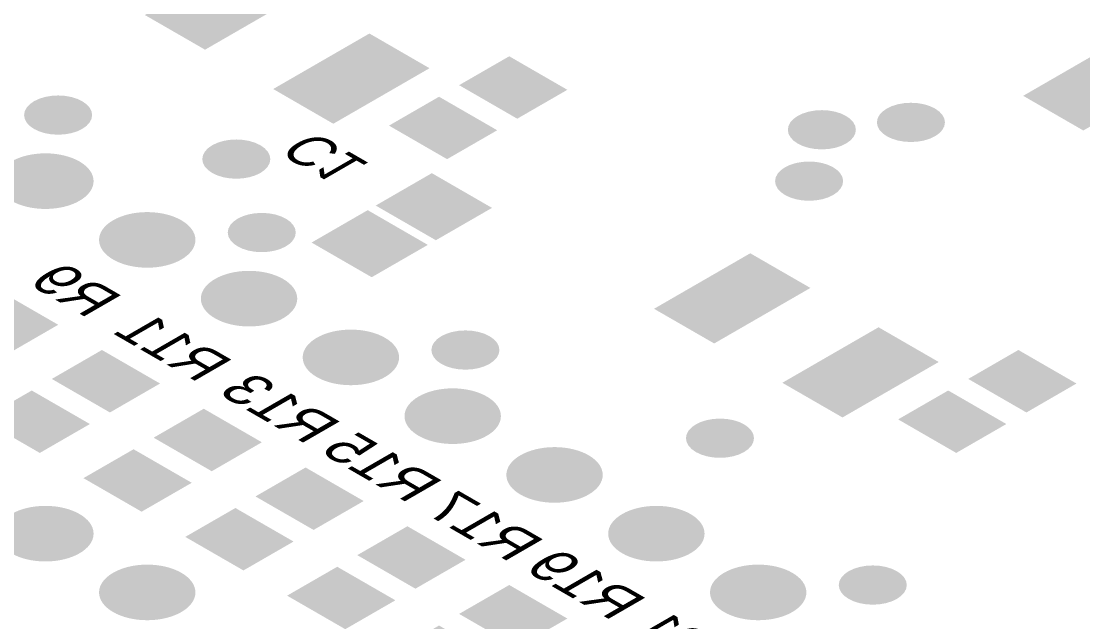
# Model space of a CAD drawing. Header units: millimetres. Extents: x -6 to 177, y -65 to 42.
# Drawn here: x 49.91 to 68.63, y 10.38 to 20.98 of the extents above; entities that cross this region are included whole.
import ezdxf

# ---------------------------------------------------------------- set-up
doc = ezdxf.new("R2010")
doc.units = ezdxf.units.MM
for name, color, linetype, true_color in [('Bottom Layer- Bottom', 7, 'Continuous', 0xffffff), ('Bottom Overlay- Bot Silk', 7, 'Continuous', 0xffffff), ('Bottom Paste- Bot Paste', 7, 'Continuous', 0xffffff), ('Bottom Solder- Bot Mask', 7, 'Continuous', 0xffffff), ('Multi-Layer', 7, 'Continuous', 0xffffff), ('Pad Holes', 7, 'Continuous', 0xffffff), ('Top Layer- Top', 7, 'Continuous', 0xffffff), ('Top Paste- Top Paste', 7, 'Continuous', 0xffffff), ('Top Solder- Top Mask', 7, 'Continuous', 0xffffff), ('Via Holes', 7, 'Continuous', 0xffffff)]:
    doc.layers.add(name, color=color, linetype=linetype, true_color=true_color)
doc.styles.add('Arial', font='')
doc.styles.get('Arial').set_extended_font_data('Arial')

# ---------------------------------------------------------------- blocks, each defined once
blk = doc.blocks.new('RES_0805_2012_B_193')
at = {"layer": 'Bottom Layer- Bottom', "linetype": 'Continuous', "lineweight": 18}
for points in [[(55.064, 12.044), (54.11, 12.595), (54.923, 13.065), (55.877, 12.514)], [(53.827, 11.33), (52.872, 11.881), (53.685, 12.351), (54.64, 11.799)]]:
    blk.add_hatch(color=7, dxfattribs=at).paths.add_polyline_path(points, flags=0)
at = {"layer": 'Bottom Paste- Bot Paste', "linetype": 'Continuous', "lineweight": 18}
for points in [[(55.064, 12.044), (54.11, 12.595), (54.923, 13.065), (55.877, 12.514)], [(53.827, 11.33), (52.872, 11.881), (53.685, 12.351), (54.64, 11.799)]]:
    blk.add_hatch(color=7, dxfattribs=at).paths.add_polyline_path(points, flags=0)
at = {"layer": 'Bottom Solder- Bot Mask', "linetype": 'Continuous', "lineweight": 18}
for points in [[(55.064, 12.004), (54.039, 12.595), (54.923, 13.106), (55.948, 12.514)], [(53.827, 11.289), (52.801, 11.881), (53.685, 12.391), (54.711, 11.799)]]:
    blk.add_hatch(color=7, dxfattribs=at).paths.add_polyline_path(points, flags=0)
blk = doc.blocks.new('RES_0805_2012_B_190')
at = {"layer": 'Bottom Layer- Bottom', "linetype": 'Continuous', "lineweight": 18}
for points in [[(53.268, 13.081), (52.314, 13.632), (53.127, 14.102), (54.081, 13.551)], [(52.031, 12.367), (51.076, 12.918), (51.889, 13.387), (52.844, 12.836)]]:
    blk.add_hatch(color=7, dxfattribs=at).paths.add_polyline_path(points, flags=0)
at = {"layer": 'Bottom Paste- Bot Paste', "linetype": 'Continuous', "lineweight": 18}
for points in [[(53.268, 13.081), (52.314, 13.632), (53.127, 14.102), (54.081, 13.551)], [(52.031, 12.367), (51.076, 12.918), (51.889, 13.387), (52.844, 12.836)]]:
    blk.add_hatch(color=7, dxfattribs=at).paths.add_polyline_path(points, flags=0)
at = {"layer": 'Bottom Solder- Bot Mask', "linetype": 'Continuous', "lineweight": 18}
for points in [[(53.268, 13.04), (52.243, 13.632), (53.127, 14.143), (54.152, 13.551)], [(52.031, 12.326), (51.005, 12.918), (51.889, 13.428), (52.915, 12.836)]]:
    blk.add_hatch(color=7, dxfattribs=at).paths.add_polyline_path(points, flags=0)
blk = doc.blocks.new('RES_0805_2012_245')
at = {"layer": 'Top Layer- Top', "linetype": 'Continuous', "lineweight": 18}
for points in [[(58.515, 20.324), (59.469, 19.772), (58.656, 19.303), (57.702, 19.854)], [(57.277, 19.609), (58.232, 19.058), (57.419, 18.589), (56.464, 19.14)]]:
    blk.add_hatch(color=7, dxfattribs=at).paths.add_polyline_path(points, flags=0)
at = {"layer": 'Top Paste- Top Paste', "linetype": 'Continuous', "lineweight": 18}
for points in [[(58.515, 20.324), (59.469, 19.772), (58.656, 19.303), (57.702, 19.854)], [(57.277, 19.609), (58.232, 19.058), (57.419, 18.589), (56.464, 19.14)]]:
    blk.add_hatch(color=7, dxfattribs=at).paths.add_polyline_path(points, flags=0)
at = {"layer": 'Top Solder- Top Mask', "linetype": 'Continuous', "lineweight": 18}
for points in [[(58.515, 20.364), (59.54, 19.772), (58.656, 19.262), (57.631, 19.854)], [(57.277, 19.65), (58.303, 19.058), (57.419, 18.548), (56.394, 19.14)]]:
    blk.add_hatch(color=7, dxfattribs=at).paths.add_polyline_path(points, flags=0)
blk = doc.blocks.new('LED3528_242')
at = {"layer": 'Top Layer- Top', "linetype": 'Continuous', "lineweight": 18}
for points in [[(63.756, 16.275), (62.13, 15.336), (61.14, 15.907), (62.766, 16.846)], [(63.403, 14.601), (65.029, 15.54), (66.019, 14.968), (64.393, 14.029)]]:
    blk.add_hatch(color=7, dxfattribs=at).paths.add_polyline_path(points, flags=0)
at = {"layer": 'Top Paste- Top Paste', "linetype": 'Continuous', "lineweight": 18}
for points in [[(63.756, 16.275), (62.13, 15.336), (61.14, 15.907), (62.766, 16.846)], [(63.403, 14.601), (65.029, 15.54), (66.019, 14.968), (64.393, 14.029)]]:
    blk.add_hatch(color=7, dxfattribs=at).paths.add_polyline_path(points, flags=0)
at = {"layer": 'Top Solder- Top Mask', "linetype": 'Continuous', "lineweight": 18}
for points in [[(63.827, 16.275), (62.13, 15.295), (61.069, 15.907), (62.766, 16.887)], [(63.332, 14.601), (65.029, 15.581), (66.09, 14.968), (64.393, 13.989)]]:
    blk.add_hatch(color=7, dxfattribs=at).paths.add_polyline_path(points, flags=0)
blk = doc.blocks.new('RES_0805_2012_B_316')
at = {"layer": 'Bottom Layer- Bottom', "linetype": 'Continuous', "lineweight": 18}
for points in [[(49.676, 15.155), (48.721, 15.706), (49.535, 16.176), (50.489, 15.625)], [(48.439, 14.441), (47.484, 14.992), (48.297, 15.461), (49.252, 14.91)]]:
    blk.add_hatch(color=7, dxfattribs=at).paths.add_polyline_path(points, flags=0)
at = {"layer": 'Bottom Paste- Bot Paste', "linetype": 'Continuous', "lineweight": 18}
for points in [[(49.676, 15.155), (48.721, 15.706), (49.535, 16.176), (50.489, 15.625)], [(48.439, 14.441), (47.484, 14.992), (48.297, 15.461), (49.252, 14.91)]]:
    blk.add_hatch(color=7, dxfattribs=at).paths.add_polyline_path(points, flags=0)
at = {"layer": 'Bottom Solder- Bot Mask', "linetype": 'Continuous', "lineweight": 18}
for points in [[(49.676, 15.114), (48.651, 15.706), (49.535, 16.217), (50.56, 15.625)], [(48.439, 14.4), (47.413, 14.992), (48.297, 15.502), (49.322, 14.91)]]:
    blk.add_hatch(color=7, dxfattribs=at).paths.add_polyline_path(points, flags=0)
blk = doc.blocks.new('RES_0805_2012_B_315')
at = {"layer": 'Bottom Layer- Bottom', "linetype": 'Continuous', "lineweight": 18}
for points in [[(51.472, 14.118), (50.517, 14.669), (51.331, 15.139), (52.285, 14.588)], [(50.235, 13.404), (49.28, 13.955), (50.093, 14.424), (51.048, 13.873)]]:
    blk.add_hatch(color=7, dxfattribs=at).paths.add_polyline_path(points, flags=0)
at = {"layer": 'Bottom Paste- Bot Paste', "linetype": 'Continuous', "lineweight": 18}
for points in [[(51.472, 14.118), (50.517, 14.669), (51.331, 15.139), (52.285, 14.588)], [(50.235, 13.404), (49.28, 13.955), (50.093, 14.424), (51.048, 13.873)]]:
    blk.add_hatch(color=7, dxfattribs=at).paths.add_polyline_path(points, flags=0)
at = {"layer": 'Bottom Solder- Bot Mask', "linetype": 'Continuous', "lineweight": 18}
for points in [[(51.472, 14.077), (50.447, 14.669), (51.331, 15.18), (52.356, 14.588)], [(50.235, 13.363), (49.209, 13.955), (50.093, 14.465), (51.119, 13.873)]]:
    blk.add_hatch(color=7, dxfattribs=at).paths.add_polyline_path(points, flags=0)
blk = doc.blocks.new('CAP_0805_2012_B_314')
at = {"layer": 'Bottom Layer- Bottom', "linetype": 'Continuous', "lineweight": 18}
for points in [[(57.221, 17.158), (56.231, 17.729), (57.15, 18.26), (58.14, 17.688)], [(56.089, 16.504), (55.1, 17.076), (56.019, 17.607), (57.009, 17.035)]]:
    blk.add_hatch(color=7, dxfattribs=at).paths.add_polyline_path(points, flags=0)
at = {"layer": 'Bottom Paste- Bot Paste', "linetype": 'Continuous', "lineweight": 18}
for points in [[(57.221, 17.158), (56.231, 17.729), (57.15, 18.26), (58.14, 17.688)], [(56.089, 16.504), (55.1, 17.076), (56.019, 17.607), (57.009, 17.035)]]:
    blk.add_hatch(color=7, dxfattribs=at).paths.add_polyline_path(points, flags=0)
at = {"layer": 'Bottom Solder- Bot Mask', "linetype": 'Continuous', "lineweight": 18}
for points in [[(57.221, 17.117), (56.16, 17.729), (57.15, 18.301), (58.211, 17.688)], [(56.089, 16.464), (55.029, 17.076), (56.019, 17.648), (57.079, 17.035)]]:
    blk.add_hatch(color=7, dxfattribs=at).paths.add_polyline_path(points, flags=0)
blk = doc.blocks.new('RES_0805_2012_B_310')
at = {"layer": 'Bottom Layer- Bottom', "linetype": 'Continuous', "lineweight": 18}
for points in [[(56.86, 11.007), (55.906, 11.559), (56.719, 12.028), (57.673, 11.477)], [(55.623, 10.293), (54.668, 10.844), (55.481, 11.314), (56.436, 10.762)]]:
    blk.add_hatch(color=7, dxfattribs=at).paths.add_polyline_path(points, flags=0)
at = {"layer": 'Bottom Paste- Bot Paste', "linetype": 'Continuous', "lineweight": 18}
for points in [[(56.86, 11.007), (55.906, 11.559), (56.719, 12.028), (57.673, 11.477)], [(55.623, 10.293), (54.668, 10.844), (55.481, 11.314), (56.436, 10.762)]]:
    blk.add_hatch(color=7, dxfattribs=at).paths.add_polyline_path(points, flags=0)
at = {"layer": 'Bottom Solder- Bot Mask', "linetype": 'Continuous', "lineweight": 18}
for points in [[(56.86, 10.967), (55.835, 11.559), (56.719, 12.069), (57.744, 11.477)], [(55.623, 10.252), (54.597, 10.844), (55.481, 11.354), (56.507, 10.762)]]:
    blk.add_hatch(color=7, dxfattribs=at).paths.add_polyline_path(points, flags=0)
blk = doc.blocks.new('LED3528_229')
at = {"layer": 'Top Layer- Top', "linetype": 'Continuous', "lineweight": 18}
for points in [[(70.267, 20.034), (68.641, 19.095), (67.651, 19.666), (69.277, 20.605)], [(69.913, 18.36), (71.54, 19.299), (72.53, 18.727), (70.903, 17.788)]]:
    blk.add_hatch(color=7, dxfattribs=at).paths.add_polyline_path(points, flags=0)
at = {"layer": 'Top Paste- Top Paste', "linetype": 'Continuous', "lineweight": 18}
for points in [[(70.267, 20.034), (68.641, 19.095), (67.651, 19.666), (69.277, 20.605)], [(69.913, 18.36), (71.54, 19.299), (72.53, 18.727), (70.903, 17.788)]]:
    blk.add_hatch(color=7, dxfattribs=at).paths.add_polyline_path(points, flags=0)
at = {"layer": 'Top Solder- Top Mask', "linetype": 'Continuous', "lineweight": 18}
for points in [[(70.338, 20.034), (68.641, 19.054), (67.58, 19.666), (69.277, 20.646)], [(69.843, 18.36), (71.54, 19.34), (72.6, 18.727), (70.903, 17.748)]]:
    blk.add_hatch(color=7, dxfattribs=at).paths.add_polyline_path(points, flags=0)
blk = doc.blocks.new('RES_0805_2012_B_189')
at = {"layer": 'Bottom Layer- Bottom', "linetype": 'Continuous', "lineweight": 18}
for points in [[(58.656, 9.97), (57.702, 10.522), (58.515, 10.991), (59.469, 10.44)], [(57.419, 9.256), (56.464, 9.807), (57.277, 10.277), (58.232, 9.725)]]:
    blk.add_hatch(color=7, dxfattribs=at).paths.add_polyline_path(points, flags=0)
at = {"layer": 'Bottom Paste- Bot Paste', "linetype": 'Continuous', "lineweight": 18}
for points in [[(58.656, 9.97), (57.702, 10.522), (58.515, 10.991), (59.469, 10.44)], [(57.419, 9.256), (56.464, 9.807), (57.277, 10.277), (58.232, 9.725)]]:
    blk.add_hatch(color=7, dxfattribs=at).paths.add_polyline_path(points, flags=0)
at = {"layer": 'Bottom Solder- Bot Mask', "linetype": 'Continuous', "lineweight": 18}
for points in [[(58.656, 9.93), (57.631, 10.522), (58.515, 11.032), (59.54, 10.44)], [(57.419, 9.215), (56.394, 9.807), (57.277, 10.317), (58.303, 9.725)]]:
    blk.add_hatch(color=7, dxfattribs=at).paths.add_polyline_path(points, flags=0)
blk = doc.blocks.new('DC_10_84')
at = {"layer": 'Bottom Layer- Bottom', "linetype": 'Continuous', "lineweight": 18}
h = blk.add_hatch(color=7, dxfattribs=at)
edge = h.paths.add_edge_path(flags=0)
edge.add_ellipse((50.334, 18.16), major_axis=(-0.8, 0), ratio=0.57735, start_angle=0, end_angle=360)
h = blk.add_hatch(color=7, dxfattribs=at)
edge = h.paths.add_edge_path(flags=0)
edge.add_ellipse((52.13, 17.123), major_axis=(-0.8, 0), ratio=0.57735, start_angle=0, end_angle=360)
h = blk.add_hatch(color=7, dxfattribs=at)
edge = h.paths.add_edge_path(flags=0)
edge.add_ellipse((53.926, 16.086), major_axis=(-0.8, 0), ratio=0.57735, start_angle=0, end_angle=360)
h = blk.add_hatch(color=7, dxfattribs=at)
edge = h.paths.add_edge_path(flags=0)
edge.add_ellipse((55.722, 15.049), major_axis=(-0.8, 0), ratio=0.57735, start_angle=0, end_angle=360)
h = blk.add_hatch(color=7, dxfattribs=at)
edge = h.paths.add_edge_path(flags=0)
edge.add_ellipse((57.518, 14.012), major_axis=(-0.8, 0), ratio=0.57735, start_angle=0, end_angle=360)
h = blk.add_hatch(color=7, dxfattribs=at)
edge = h.paths.add_edge_path(flags=0)
edge.add_ellipse((59.314, 12.975), major_axis=(-0.8, 0), ratio=0.57735, start_angle=0, end_angle=360)
h = blk.add_hatch(color=7, dxfattribs=at)
edge = h.paths.add_edge_path(flags=0)
edge.add_ellipse((50.334, 11.938), major_axis=(-0.8, 0), ratio=0.57735, start_angle=0, end_angle=360)
h = blk.add_hatch(color=7, dxfattribs=at)
edge = h.paths.add_edge_path(flags=0)
edge.add_ellipse((61.11, 11.938), major_axis=(-0.8, 0), ratio=0.57735, start_angle=0, end_angle=360)
h = blk.add_hatch(color=7, dxfattribs=at)
edge = h.paths.add_edge_path(flags=0)
edge.add_ellipse((52.13, 10.901), major_axis=(-0.8, 0), ratio=0.57735, start_angle=0, end_angle=360)
h = blk.add_hatch(color=7, dxfattribs=at)
edge = h.paths.add_edge_path(flags=0)
edge.add_ellipse((62.906, 10.901), major_axis=(-0.8, 0), ratio=0.57735, start_angle=0, end_angle=360)
at = {"layer": 'Bottom Solder- Bot Mask', "linetype": 'Continuous', "lineweight": 18}
h = blk.add_hatch(color=7, dxfattribs=at)
edge = h.paths.add_edge_path(flags=0)
edge.add_ellipse((50.334, 18.16), major_axis=(-0.85, 0), ratio=0.57735, start_angle=0, end_angle=360)
h = blk.add_hatch(color=7, dxfattribs=at)
edge = h.paths.add_edge_path(flags=0)
edge.add_ellipse((52.13, 17.123), major_axis=(-0.85, 0), ratio=0.57735, start_angle=0, end_angle=360)
h = blk.add_hatch(color=7, dxfattribs=at)
edge = h.paths.add_edge_path(flags=0)
edge.add_ellipse((53.926, 16.086), major_axis=(-0.85, 0), ratio=0.57735, start_angle=0, end_angle=360)
h = blk.add_hatch(color=7, dxfattribs=at)
edge = h.paths.add_edge_path(flags=0)
edge.add_ellipse((55.722, 15.049), major_axis=(-0.85, 0), ratio=0.57735, start_angle=0, end_angle=360)
h = blk.add_hatch(color=7, dxfattribs=at)
edge = h.paths.add_edge_path(flags=0)
edge.add_ellipse((57.518, 14.012), major_axis=(-0.85, 0), ratio=0.57735, start_angle=0, end_angle=360)
h = blk.add_hatch(color=7, dxfattribs=at)
edge = h.paths.add_edge_path(flags=0)
edge.add_ellipse((59.314, 12.975), major_axis=(-0.85, 0), ratio=0.57735, start_angle=0, end_angle=360)
h = blk.add_hatch(color=7, dxfattribs=at)
edge = h.paths.add_edge_path(flags=0)
edge.add_ellipse((50.334, 11.938), major_axis=(-0.85, 0), ratio=0.57735, start_angle=0, end_angle=360)
h = blk.add_hatch(color=7, dxfattribs=at)
edge = h.paths.add_edge_path(flags=0)
edge.add_ellipse((61.11, 11.938), major_axis=(-0.85, 0), ratio=0.57735, start_angle=0, end_angle=360)
h = blk.add_hatch(color=7, dxfattribs=at)
edge = h.paths.add_edge_path(flags=0)
edge.add_ellipse((52.13, 10.901), major_axis=(-0.85, 0), ratio=0.57735, start_angle=0, end_angle=360)
h = blk.add_hatch(color=7, dxfattribs=at)
edge = h.paths.add_edge_path(flags=0)
edge.add_ellipse((62.906, 10.901), major_axis=(-0.85, 0), ratio=0.57735, start_angle=0, end_angle=360)
at = {"layer": 'Multi-Layer', "linetype": 'Continuous', "lineweight": 18}
h = blk.add_hatch(color=9, dxfattribs=at)
edge = h.paths.add_edge_path(flags=0)
edge.add_ellipse((50.334, 18.16), major_axis=(-0.8, 0), ratio=0.57735, start_angle=0, end_angle=360)
h = blk.add_hatch(color=9, dxfattribs=at)
edge = h.paths.add_edge_path(flags=0)
edge.add_ellipse((52.13, 17.123), major_axis=(-0.8, 0), ratio=0.57735, start_angle=0, end_angle=360)
h = blk.add_hatch(color=9, dxfattribs=at)
edge = h.paths.add_edge_path(flags=0)
edge.add_ellipse((53.926, 16.086), major_axis=(-0.8, 0), ratio=0.57735, start_angle=0, end_angle=360)
h = blk.add_hatch(color=9, dxfattribs=at)
edge = h.paths.add_edge_path(flags=0)
edge.add_ellipse((55.722, 15.049), major_axis=(-0.8, 0), ratio=0.57735, start_angle=0, end_angle=360)
h = blk.add_hatch(color=9, dxfattribs=at)
edge = h.paths.add_edge_path(flags=0)
edge.add_ellipse((57.518, 14.012), major_axis=(-0.8, 0), ratio=0.57735, start_angle=0, end_angle=360)
h = blk.add_hatch(color=9, dxfattribs=at)
edge = h.paths.add_edge_path(flags=0)
edge.add_ellipse((59.314, 12.975), major_axis=(-0.8, 0), ratio=0.57735, start_angle=0, end_angle=360)
h = blk.add_hatch(color=9, dxfattribs=at)
edge = h.paths.add_edge_path(flags=0)
edge.add_ellipse((50.334, 11.938), major_axis=(-0.8, 0), ratio=0.57735, start_angle=0, end_angle=360)
h = blk.add_hatch(color=9, dxfattribs=at)
edge = h.paths.add_edge_path(flags=0)
edge.add_ellipse((61.11, 11.938), major_axis=(-0.8, 0), ratio=0.57735, start_angle=0, end_angle=360)
h = blk.add_hatch(color=9, dxfattribs=at)
edge = h.paths.add_edge_path(flags=0)
edge.add_ellipse((52.13, 10.901), major_axis=(-0.8, 0), ratio=0.57735, start_angle=0, end_angle=360)
h = blk.add_hatch(color=9, dxfattribs=at)
edge = h.paths.add_edge_path(flags=0)
edge.add_ellipse((62.906, 10.901), major_axis=(-0.8, 0), ratio=0.57735, start_angle=0, end_angle=360)
at = {"layer": 'Pad Holes', "linetype": 'Continuous', "lineweight": 18}
h = blk.add_hatch(color=7, dxfattribs=at)
edge = h.paths.add_edge_path(flags=0)
edge.add_ellipse((50.334, 18.16), major_axis=(-0.4, 0), ratio=0.57735, start_angle=0, end_angle=360)
h = blk.add_hatch(color=7, dxfattribs=at)
edge = h.paths.add_edge_path(flags=0)
edge.add_ellipse((52.13, 17.123), major_axis=(-0.4, 0), ratio=0.57735, start_angle=0, end_angle=360)
h = blk.add_hatch(color=7, dxfattribs=at)
edge = h.paths.add_edge_path(flags=0)
edge.add_ellipse((53.926, 16.086), major_axis=(-0.4, 0), ratio=0.57735, start_angle=0, end_angle=360)
h = blk.add_hatch(color=7, dxfattribs=at)
edge = h.paths.add_edge_path(flags=0)
edge.add_ellipse((55.722, 15.049), major_axis=(-0.4, 0), ratio=0.57735, start_angle=0, end_angle=360)
h = blk.add_hatch(color=7, dxfattribs=at)
edge = h.paths.add_edge_path(flags=0)
edge.add_ellipse((57.518, 14.012), major_axis=(-0.4, 0), ratio=0.57735, start_angle=0, end_angle=360)
h = blk.add_hatch(color=7, dxfattribs=at)
edge = h.paths.add_edge_path(flags=0)
edge.add_ellipse((59.314, 12.975), major_axis=(-0.4, 0), ratio=0.57735, start_angle=0, end_angle=360)
h = blk.add_hatch(color=7, dxfattribs=at)
edge = h.paths.add_edge_path(flags=0)
edge.add_ellipse((50.334, 11.938), major_axis=(-0.4, 0), ratio=0.57735, start_angle=0, end_angle=360)
h = blk.add_hatch(color=7, dxfattribs=at)
edge = h.paths.add_edge_path(flags=0)
edge.add_ellipse((61.11, 11.938), major_axis=(-0.4, 0), ratio=0.57735, start_angle=0, end_angle=360)
h = blk.add_hatch(color=7, dxfattribs=at)
edge = h.paths.add_edge_path(flags=0)
edge.add_ellipse((52.13, 10.901), major_axis=(-0.4, 0), ratio=0.57735, start_angle=0, end_angle=360)
h = blk.add_hatch(color=7, dxfattribs=at)
edge = h.paths.add_edge_path(flags=0)
edge.add_ellipse((62.906, 10.901), major_axis=(-0.4, 0), ratio=0.57735, start_angle=0, end_angle=360)
at = {"layer": 'Top Layer- Top', "linetype": 'Continuous', "lineweight": 18}
h = blk.add_hatch(color=7, dxfattribs=at)
edge = h.paths.add_edge_path(flags=0)
edge.add_ellipse((50.334, 18.16), major_axis=(-0.8, 0), ratio=0.57735, start_angle=0, end_angle=360)
h = blk.add_hatch(color=7, dxfattribs=at)
edge = h.paths.add_edge_path(flags=0)
edge.add_ellipse((52.13, 17.123), major_axis=(-0.8, 0), ratio=0.57735, start_angle=0, end_angle=360)
h = blk.add_hatch(color=7, dxfattribs=at)
edge = h.paths.add_edge_path(flags=0)
edge.add_ellipse((53.926, 16.086), major_axis=(-0.8, 0), ratio=0.57735, start_angle=0, end_angle=360)
h = blk.add_hatch(color=7, dxfattribs=at)
edge = h.paths.add_edge_path(flags=0)
edge.add_ellipse((55.722, 15.049), major_axis=(-0.8, 0), ratio=0.57735, start_angle=0, end_angle=360)
h = blk.add_hatch(color=7, dxfattribs=at)
edge = h.paths.add_edge_path(flags=0)
edge.add_ellipse((57.518, 14.012), major_axis=(-0.8, 0), ratio=0.57735, start_angle=0, end_angle=360)
h = blk.add_hatch(color=7, dxfattribs=at)
edge = h.paths.add_edge_path(flags=0)
edge.add_ellipse((59.314, 12.975), major_axis=(-0.8, 0), ratio=0.57735, start_angle=0, end_angle=360)
h = blk.add_hatch(color=7, dxfattribs=at)
edge = h.paths.add_edge_path(flags=0)
edge.add_ellipse((50.334, 11.938), major_axis=(-0.8, 0), ratio=0.57735, start_angle=0, end_angle=360)
h = blk.add_hatch(color=7, dxfattribs=at)
edge = h.paths.add_edge_path(flags=0)
edge.add_ellipse((61.11, 11.938), major_axis=(-0.8, 0), ratio=0.57735, start_angle=0, end_angle=360)
h = blk.add_hatch(color=7, dxfattribs=at)
edge = h.paths.add_edge_path(flags=0)
edge.add_ellipse((52.13, 10.901), major_axis=(-0.8, 0), ratio=0.57735, start_angle=0, end_angle=360)
h = blk.add_hatch(color=7, dxfattribs=at)
edge = h.paths.add_edge_path(flags=0)
edge.add_ellipse((62.906, 10.901), major_axis=(-0.8, 0), ratio=0.57735, start_angle=0, end_angle=360)
at = {"layer": 'Top Solder- Top Mask', "linetype": 'Continuous', "lineweight": 18}
h = blk.add_hatch(color=7, dxfattribs=at)
edge = h.paths.add_edge_path(flags=0)
edge.add_ellipse((50.334, 18.16), major_axis=(-0.85, 0), ratio=0.57735, start_angle=0, end_angle=360)
h = blk.add_hatch(color=7, dxfattribs=at)
edge = h.paths.add_edge_path(flags=0)
edge.add_ellipse((52.13, 17.123), major_axis=(-0.85, 0), ratio=0.57735, start_angle=0, end_angle=360)
h = blk.add_hatch(color=7, dxfattribs=at)
edge = h.paths.add_edge_path(flags=0)
edge.add_ellipse((53.926, 16.086), major_axis=(-0.85, 0), ratio=0.57735, start_angle=0, end_angle=360)
h = blk.add_hatch(color=7, dxfattribs=at)
edge = h.paths.add_edge_path(flags=0)
edge.add_ellipse((55.722, 15.049), major_axis=(-0.85, 0), ratio=0.57735, start_angle=0, end_angle=360)
h = blk.add_hatch(color=7, dxfattribs=at)
edge = h.paths.add_edge_path(flags=0)
edge.add_ellipse((57.518, 14.012), major_axis=(-0.85, 0), ratio=0.57735, start_angle=0, end_angle=360)
h = blk.add_hatch(color=7, dxfattribs=at)
edge = h.paths.add_edge_path(flags=0)
edge.add_ellipse((59.314, 12.975), major_axis=(-0.85, 0), ratio=0.57735, start_angle=0, end_angle=360)
h = blk.add_hatch(color=7, dxfattribs=at)
edge = h.paths.add_edge_path(flags=0)
edge.add_ellipse((50.334, 11.938), major_axis=(-0.85, 0), ratio=0.57735, start_angle=0, end_angle=360)
h = blk.add_hatch(color=7, dxfattribs=at)
edge = h.paths.add_edge_path(flags=0)
edge.add_ellipse((61.11, 11.938), major_axis=(-0.85, 0), ratio=0.57735, start_angle=0, end_angle=360)
h = blk.add_hatch(color=7, dxfattribs=at)
edge = h.paths.add_edge_path(flags=0)
edge.add_ellipse((52.13, 10.901), major_axis=(-0.85, 0), ratio=0.57735, start_angle=0, end_angle=360)
h = blk.add_hatch(color=7, dxfattribs=at)
edge = h.paths.add_edge_path(flags=0)
edge.add_ellipse((62.906, 10.901), major_axis=(-0.85, 0), ratio=0.57735, start_angle=0, end_angle=360)
blk = doc.blocks.new('LED3528_83')
at = {"layer": 'Top Layer- Top', "linetype": 'Continuous', "lineweight": 18}
for points in [[(54.776, 21.46), (53.15, 20.521), (52.16, 21.092), (53.786, 22.031)], [(54.422, 19.786), (56.049, 20.725), (57.039, 20.153), (55.412, 19.214)]]:
    blk.add_hatch(color=7, dxfattribs=at).paths.add_polyline_path(points, flags=0)
at = {"layer": 'Top Paste- Top Paste', "linetype": 'Continuous', "lineweight": 18}
for points in [[(54.776, 21.46), (53.15, 20.521), (52.16, 21.092), (53.786, 22.031)], [(54.422, 19.786), (56.049, 20.725), (57.039, 20.153), (55.412, 19.214)]]:
    blk.add_hatch(color=7, dxfattribs=at).paths.add_polyline_path(points, flags=0)
at = {"layer": 'Top Solder- Top Mask', "linetype": 'Continuous', "lineweight": 18}
for points in [[(54.847, 21.46), (53.15, 20.48), (52.089, 21.092), (53.786, 22.072)], [(54.352, 19.786), (56.049, 20.766), (57.109, 20.153), (55.412, 19.173)]]:
    blk.add_hatch(color=7, dxfattribs=at).paths.add_polyline_path(points, flags=0)
blk = doc.blocks.new('RES_0805_2012_82')
at = {"layer": 'Top Layer- Top', "linetype": 'Continuous', "lineweight": 18}
for points in [[(67.495, 15.139), (68.45, 14.588), (67.637, 14.118), (66.682, 14.669)], [(66.258, 14.424), (67.212, 13.873), (66.399, 13.404), (65.445, 13.955)]]:
    blk.add_hatch(color=7, dxfattribs=at).paths.add_polyline_path(points, flags=0)
at = {"layer": 'Top Paste- Top Paste', "linetype": 'Continuous', "lineweight": 18}
for points in [[(67.495, 15.139), (68.45, 14.588), (67.637, 14.118), (66.682, 14.669)], [(66.258, 14.424), (67.212, 13.873), (66.399, 13.404), (65.445, 13.955)]]:
    blk.add_hatch(color=7, dxfattribs=at).paths.add_polyline_path(points, flags=0)
at = {"layer": 'Top Solder- Top Mask', "linetype": 'Continuous', "lineweight": 18}
for points in [[(67.495, 15.18), (68.52, 14.588), (67.637, 14.077), (66.611, 14.669)], [(66.258, 14.465), (67.283, 13.873), (66.399, 13.363), (65.374, 13.955)]]:
    blk.add_hatch(color=7, dxfattribs=at).paths.add_polyline_path(points, flags=0)

msp = doc.modelspace()

# ---------------------------------------------------------------- hatches: boundary and pattern name
at = {"layer": 'Bottom Layer- Bottom', "linetype": 'Continuous', "lineweight": 18}
h = msp.add_hatch(color=7, dxfattribs=at)
edge = h.paths.add_edge_path(flags=0)
edge.add_ellipse((50.558, 19.326), major_axis=(-0.55, 0), ratio=0.57735, start_angle=0, end_angle=360)
h = msp.add_hatch(color=7, dxfattribs=at)
edge = h.paths.add_edge_path(flags=0)
edge.add_ellipse((65.6, 19.197), major_axis=(-0.55, 0), ratio=0.57735, start_angle=0, end_angle=360)
h = msp.add_hatch(color=7, dxfattribs=at)
edge = h.paths.add_edge_path(flags=0)
edge.add_ellipse((64.029, 19.067), major_axis=(-0.55, 0), ratio=0.57735, start_angle=0, end_angle=360)
h = msp.add_hatch(color=7, dxfattribs=at)
edge = h.paths.add_edge_path(flags=0)
edge.add_ellipse((53.701, 18.549), major_axis=(-0.55, 0), ratio=0.57735, start_angle=0, end_angle=360)
h = msp.add_hatch(color=7, dxfattribs=at)
edge = h.paths.add_edge_path(flags=0)
edge.add_ellipse((63.804, 18.16), major_axis=(-0.55, 0), ratio=0.57735, start_angle=0, end_angle=360)
h = msp.add_hatch(color=7, dxfattribs=at)
edge = h.paths.add_edge_path(flags=0)
edge.add_ellipse((54.15, 17.253), major_axis=(-0.55, 0), ratio=0.57735, start_angle=0, end_angle=360)
h = msp.add_hatch(color=7, dxfattribs=at)
edge = h.paths.add_edge_path(flags=0)
edge.add_ellipse((57.742, 15.179), major_axis=(-0.55, 0), ratio=0.57735, start_angle=0, end_angle=360)
h = msp.add_hatch(color=7, dxfattribs=at)
edge = h.paths.add_edge_path(flags=0)
edge.add_ellipse((62.232, 13.623), major_axis=(-0.55, 0), ratio=0.57735, start_angle=0, end_angle=360)
h = msp.add_hatch(color=7, dxfattribs=at)
edge = h.paths.add_edge_path(flags=0)
edge.add_ellipse((64.927, 11.031), major_axis=(-0.55, 0), ratio=0.57735, start_angle=0, end_angle=360)
at = {"layer": 'Bottom Solder- Bot Mask', "linetype": 'Continuous', "lineweight": 18}
h = msp.add_hatch(color=7, dxfattribs=at)
edge = h.paths.add_edge_path(flags=0)
edge.add_ellipse((50.558, 19.326), major_axis=(-0.6, 0), ratio=0.57735, start_angle=0, end_angle=360)
h = msp.add_hatch(color=7, dxfattribs=at)
edge = h.paths.add_edge_path(flags=0)
edge.add_ellipse((65.6, 19.197), major_axis=(-0.6, 0), ratio=0.57735, start_angle=0, end_angle=360)
h = msp.add_hatch(color=7, dxfattribs=at)
edge = h.paths.add_edge_path(flags=0)
edge.add_ellipse((64.029, 19.067), major_axis=(-0.6, 0), ratio=0.57735, start_angle=0, end_angle=360)
h = msp.add_hatch(color=7, dxfattribs=at)
edge = h.paths.add_edge_path(flags=0)
edge.add_ellipse((53.701, 18.549), major_axis=(-0.6, 0), ratio=0.57735, start_angle=0, end_angle=360)
h = msp.add_hatch(color=7, dxfattribs=at)
edge = h.paths.add_edge_path(flags=0)
edge.add_ellipse((63.804, 18.16), major_axis=(-0.6, 0), ratio=0.57735, start_angle=0, end_angle=360)
h = msp.add_hatch(color=7, dxfattribs=at)
edge = h.paths.add_edge_path(flags=0)
edge.add_ellipse((54.15, 17.253), major_axis=(-0.6, 0), ratio=0.57735, start_angle=0, end_angle=360)
h = msp.add_hatch(color=7, dxfattribs=at)
edge = h.paths.add_edge_path(flags=0)
edge.add_ellipse((57.742, 15.179), major_axis=(-0.6, 0), ratio=0.57735, start_angle=0, end_angle=360)
h = msp.add_hatch(color=7, dxfattribs=at)
edge = h.paths.add_edge_path(flags=0)
edge.add_ellipse((62.232, 13.623), major_axis=(-0.6, 0), ratio=0.57735, start_angle=0, end_angle=360)
h = msp.add_hatch(color=7, dxfattribs=at)
edge = h.paths.add_edge_path(flags=0)
edge.add_ellipse((64.927, 11.031), major_axis=(-0.6, 0), ratio=0.57735, start_angle=0, end_angle=360)
at = {"layer": 'Top Layer- Top', "linetype": 'Continuous', "lineweight": 18}
h = msp.add_hatch(color=7, dxfattribs=at)
edge = h.paths.add_edge_path(flags=0)
edge.add_ellipse((50.558, 19.326), major_axis=(-0.55, 0), ratio=0.57735, start_angle=0, end_angle=360)
h = msp.add_hatch(color=7, dxfattribs=at)
edge = h.paths.add_edge_path(flags=0)
edge.add_ellipse((65.6, 19.197), major_axis=(-0.55, 0), ratio=0.57735, start_angle=0, end_angle=360)
h = msp.add_hatch(color=7, dxfattribs=at)
edge = h.paths.add_edge_path(flags=0)
edge.add_ellipse((64.029, 19.067), major_axis=(-0.55, 0), ratio=0.57735, start_angle=0, end_angle=360)
h = msp.add_hatch(color=7, dxfattribs=at)
edge = h.paths.add_edge_path(flags=0)
edge.add_ellipse((53.701, 18.549), major_axis=(-0.55, 0), ratio=0.57735, start_angle=0, end_angle=360)
h = msp.add_hatch(color=7, dxfattribs=at)
edge = h.paths.add_edge_path(flags=0)
edge.add_ellipse((63.804, 18.16), major_axis=(-0.55, 0), ratio=0.57735, start_angle=0, end_angle=360)
h = msp.add_hatch(color=7, dxfattribs=at)
edge = h.paths.add_edge_path(flags=0)
edge.add_ellipse((54.15, 17.253), major_axis=(-0.55, 0), ratio=0.57735, start_angle=0, end_angle=360)
h = msp.add_hatch(color=7, dxfattribs=at)
edge = h.paths.add_edge_path(flags=0)
edge.add_ellipse((57.742, 15.179), major_axis=(-0.55, 0), ratio=0.57735, start_angle=0, end_angle=360)
h = msp.add_hatch(color=7, dxfattribs=at)
edge = h.paths.add_edge_path(flags=0)
edge.add_ellipse((62.232, 13.623), major_axis=(-0.55, 0), ratio=0.57735, start_angle=0, end_angle=360)
h = msp.add_hatch(color=7, dxfattribs=at)
edge = h.paths.add_edge_path(flags=0)
edge.add_ellipse((64.927, 11.031), major_axis=(-0.55, 0), ratio=0.57735, start_angle=0, end_angle=360)
at = {"layer": 'Top Solder- Top Mask', "linetype": 'Continuous', "lineweight": 18}
h = msp.add_hatch(color=7, dxfattribs=at)
edge = h.paths.add_edge_path(flags=0)
edge.add_ellipse((50.558, 19.326), major_axis=(-0.6, 0), ratio=0.57735, start_angle=0, end_angle=360)
h = msp.add_hatch(color=7, dxfattribs=at)
edge = h.paths.add_edge_path(flags=0)
edge.add_ellipse((65.6, 19.197), major_axis=(-0.6, 0), ratio=0.57735, start_angle=0, end_angle=360)
h = msp.add_hatch(color=7, dxfattribs=at)
edge = h.paths.add_edge_path(flags=0)
edge.add_ellipse((64.029, 19.067), major_axis=(-0.6, 0), ratio=0.57735, start_angle=0, end_angle=360)
h = msp.add_hatch(color=7, dxfattribs=at)
edge = h.paths.add_edge_path(flags=0)
edge.add_ellipse((53.701, 18.549), major_axis=(-0.6, 0), ratio=0.57735, start_angle=0, end_angle=360)
h = msp.add_hatch(color=7, dxfattribs=at)
edge = h.paths.add_edge_path(flags=0)
edge.add_ellipse((63.804, 18.16), major_axis=(-0.6, 0), ratio=0.57735, start_angle=0, end_angle=360)
h = msp.add_hatch(color=7, dxfattribs=at)
edge = h.paths.add_edge_path(flags=0)
edge.add_ellipse((54.15, 17.253), major_axis=(-0.6, 0), ratio=0.57735, start_angle=0, end_angle=360)
h = msp.add_hatch(color=7, dxfattribs=at)
edge = h.paths.add_edge_path(flags=0)
edge.add_ellipse((57.742, 15.179), major_axis=(-0.6, 0), ratio=0.57735, start_angle=0, end_angle=360)
h = msp.add_hatch(color=7, dxfattribs=at)
edge = h.paths.add_edge_path(flags=0)
edge.add_ellipse((62.232, 13.623), major_axis=(-0.6, 0), ratio=0.57735, start_angle=0, end_angle=360)
h = msp.add_hatch(color=7, dxfattribs=at)
edge = h.paths.add_edge_path(flags=0)
edge.add_ellipse((64.927, 11.031), major_axis=(-0.6, 0), ratio=0.57735, start_angle=0, end_angle=360)
at = {"layer": 'Via Holes', "linetype": 'Continuous', "lineweight": 18}
h = msp.add_hatch(color=7, dxfattribs=at)
edge = h.paths.add_edge_path(flags=0)
edge.add_ellipse((50.558, 19.326), major_axis=(-0.3, 0), ratio=0.57735, start_angle=0, end_angle=360)
h = msp.add_hatch(color=7, dxfattribs=at)
edge = h.paths.add_edge_path(flags=0)
edge.add_ellipse((65.6, 19.197), major_axis=(-0.3, 0), ratio=0.57735, start_angle=0, end_angle=360)
h = msp.add_hatch(color=7, dxfattribs=at)
edge = h.paths.add_edge_path(flags=0)
edge.add_ellipse((64.029, 19.067), major_axis=(-0.3, 0), ratio=0.57735, start_angle=0, end_angle=360)
h = msp.add_hatch(color=7, dxfattribs=at)
edge = h.paths.add_edge_path(flags=0)
edge.add_ellipse((53.701, 18.549), major_axis=(-0.3, 0), ratio=0.57735, start_angle=0, end_angle=360)
h = msp.add_hatch(color=7, dxfattribs=at)
edge = h.paths.add_edge_path(flags=0)
edge.add_ellipse((63.804, 18.16), major_axis=(-0.3, 0), ratio=0.57735, start_angle=0, end_angle=360)
h = msp.add_hatch(color=7, dxfattribs=at)
edge = h.paths.add_edge_path(flags=0)
edge.add_ellipse((54.15, 17.253), major_axis=(-0.3, 0), ratio=0.57735, start_angle=0, end_angle=360)
h = msp.add_hatch(color=7, dxfattribs=at)
edge = h.paths.add_edge_path(flags=0)
edge.add_ellipse((57.742, 15.179), major_axis=(-0.3, 0), ratio=0.57735, start_angle=0, end_angle=360)
h = msp.add_hatch(color=7, dxfattribs=at)
edge = h.paths.add_edge_path(flags=0)
edge.add_ellipse((62.232, 13.623), major_axis=(-0.3, 0), ratio=0.57735, start_angle=0, end_angle=360)
h = msp.add_hatch(color=7, dxfattribs=at)
edge = h.paths.add_edge_path(flags=0)
edge.add_ellipse((64.927, 11.031), major_axis=(-0.3, 0), ratio=0.57735, start_angle=0, end_angle=360)

# ---------------------------------------------------------------- linework, layer by layer
at = {"color": 252, "linetype": 'Continuous', "lineweight": 13}
for points in [[(65.407, 42.254), (21.92, 17.146)], [(177.13, -22.25), (65.407, 42.254)], [(65.407, 41.029), (21.92, 15.922)], [(177.13, -23.474), (65.407, 41.029)]]:
    msp.add_open_spline(points, degree=1, dxfattribs=at)
at = {"color": 163, "linetype": 'Continuous', "lineweight": 18}
for points in [[(21.92, 15.922), (65.407, 41.029)], [(65.407, 41.029), (177.13, -23.474)]]:
    msp.add_open_spline(points, degree=1, dxfattribs=at)

# ---------------------------------------------------------------- block references
for name in ['LED3528_83', 'DC_10_84', 'LED3528_229', 'RES_0805_2012_245', 'CAP_0805_2012_B_314', 'LED3528_242', 'RES_0805_2012_B_316', 'RES_0805_2012_B_315', 'RES_0805_2012_82', 'RES_0805_2012_B_190', 'RES_0805_2012_B_193', 'RES_0805_2012_B_310', 'RES_0805_2012_B_189']:
    msp.add_blockref(name, (0, 0), dxfattribs=at)

# ---------------------------------------------------------------- texts
at = {"layer": 'Bottom Overlay- Bot Silk', "color": 44, "linetype": 'Continuous', "lineweight": 13, "extrusion": (0, -0.816497, -0.57735), "char_height": 0.912, "attachment_point": 7, "line_spacing_factor": 1.047437, "style": 'Arial'}
for s, insert, text_direction in [('\\fArial|b0|i0;\\W0.8649;C1', (55.074, 19.047, -0.207), (0.707107, -0.408248, 0.57735)), ('\\fArial|b0|i0;\\W0.9568;R9', (51.079, 15.728, 0.104), (-0.707107, 0.408248, -0.57735)), ('\\fArial|b0|i0;\\W0.9300;R11', (53.036, 14.598, 0.104), (-0.707107, 0.408248, -0.57735)), ('\\fArial|b0|i0;\\W0.9692;R13', (54.94, 13.499, 0.104), (-0.707107, 0.408248, -0.57735)), ('\\fArial|b0|i0;\\W0.9721;R15', (56.736, 12.462, 0.104), (-0.707107, 0.408248, -0.57735)), ('\\fArial|b0|i0;\\W0.9688;R17', (58.532, 11.425, 0.104), (-0.707107, 0.408248, -0.57735)), ('\\fArial|b0|i0;\\W0.9701;R19', (60.328, 10.388, 0.104), (-0.707107, 0.408248, -0.57735)), ('\\fArial|b0|i0;\\W0.8909;R21', (62.07, 9.382, 0.104), (-0.707107, 0.408248, -0.57735))]:
    msp.add_mtext(s, dxfattribs=dict(at, insert=insert, text_direction=text_direction))

doc.saveas('drawing.dxf')
